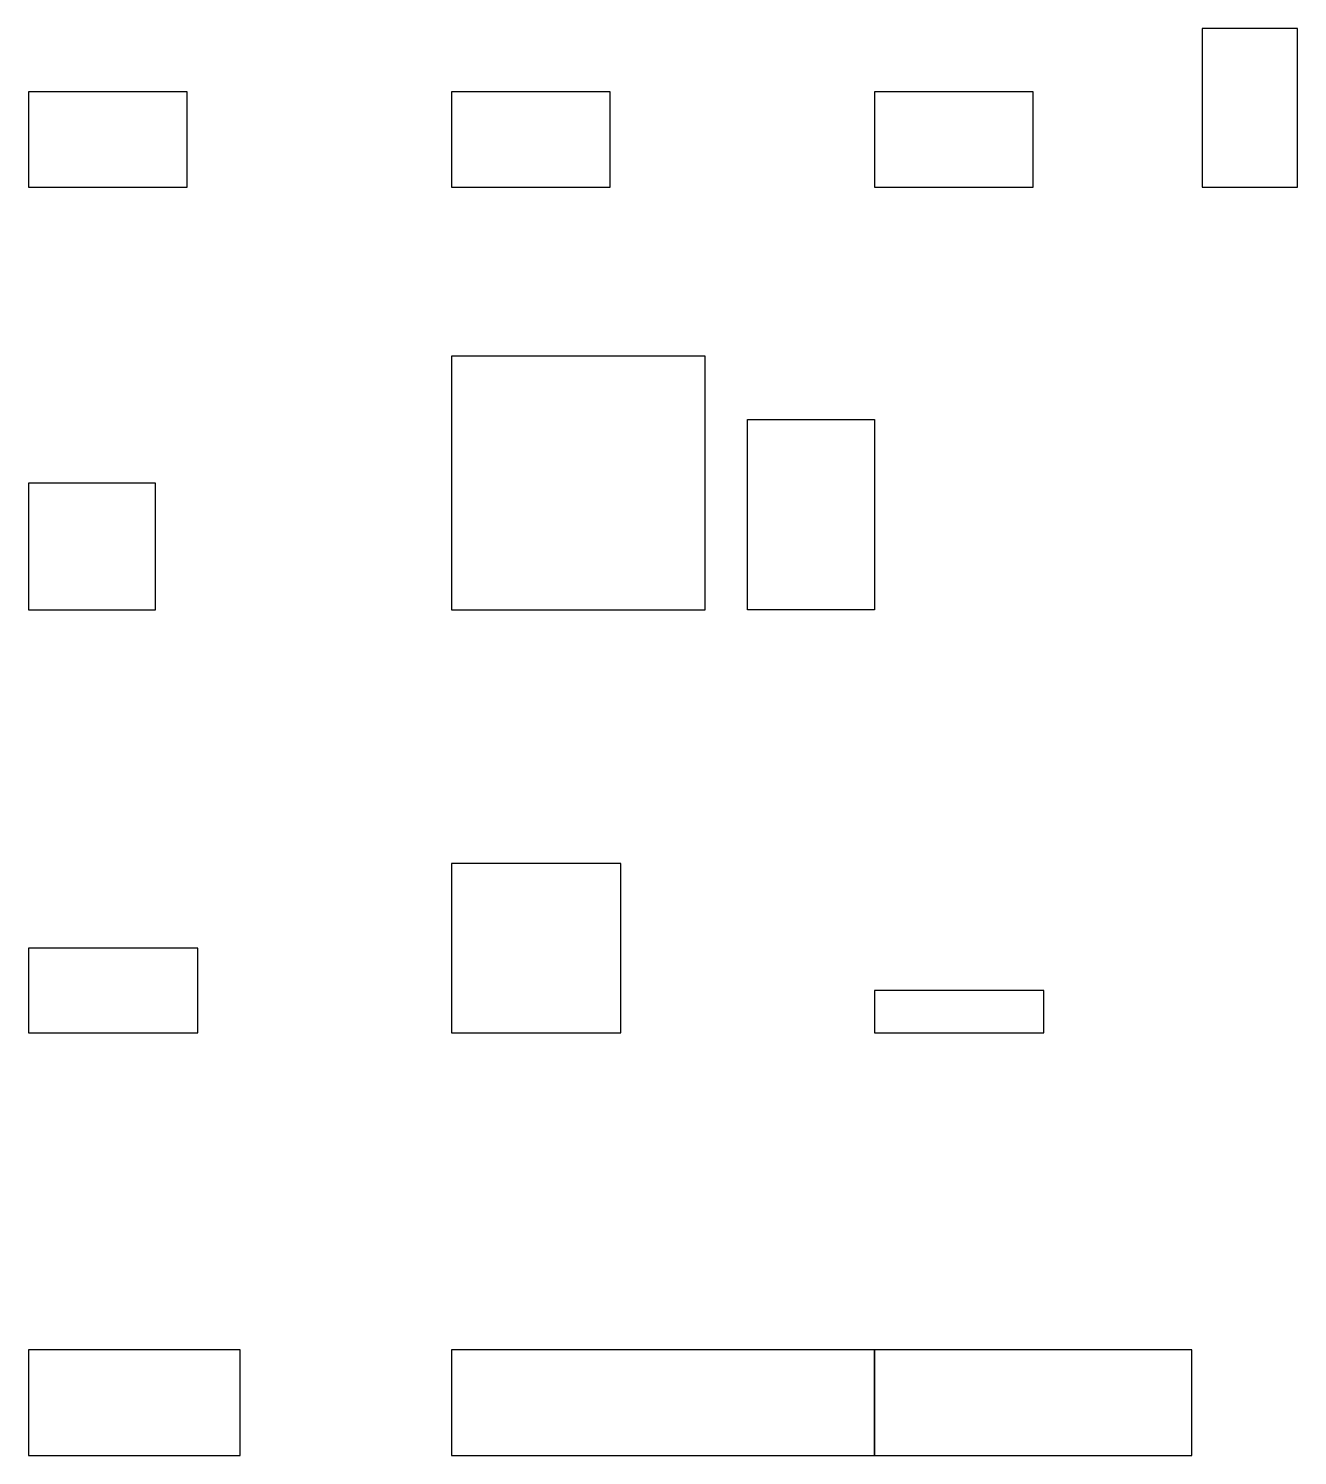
# Model space of a CAD drawing. Header units: metres. Extents: x 0 to 60, y 0 to 67.5.
import ezdxf

# ---------------------------------------------------------------- set-up
doc = ezdxf.new("R2010")
doc.units = ezdxf.units.M

# ---------------------------------------------------------------- blocks, each defined once
blk = doc.blocks.new('X_VARIES')
blk.add_lwpolyline([(0, 0), (10, 0), (10, 5), (0, 5), (0, 0)])
blk = doc.blocks.new('Y_VARIES')
blk.add_lwpolyline([(0, 0), (8, 0), (8, 4), (0, 4), (0, 0)])
blk = doc.blocks.new('BOTH_VARY')
blk.add_lwpolyline([(0, 0), (6, 0), (6, 6), (0, 6), (0, 0)])
blk = doc.blocks.new('CONSISTENT')
blk.add_lwpolyline([(0, 0), (5, 0), (5, 3), (0, 3), (0, 0)])

msp = doc.modelspace()

# ---------------------------------------------------------------- block references
at = {"layer": 'LAYER_A'}
for name, p, xscale, yscale in [('CONSISTENT', (0, 60), 1.5, 1.5), ('CONSISTENT', (20, 60), 1.5, 1.5), ('BOTH_VARY', (20, 40), 2, 2)]:
    msp.add_blockref(name, p, dxfattribs=dict(at, xscale=xscale, yscale=yscale))
for name, p in [('BOTH_VARY', (0, 40)), ('Y_VARIES', (0, 20)), ('X_VARIES', (0, 0))]:
    msp.add_blockref(name, p, dxfattribs=at)
at = {"layer": 'LAYER_A', "yscale": 2}
msp.add_blockref('Y_VARIES', (20, 20), dxfattribs=at)
at = {"layer": 'LAYER_A', "xscale": 2}
msp.add_blockref('X_VARIES', (20, 0), dxfattribs=at)
at = {"layer": 'LAYER_B', "xscale": 1.5, "yscale": 1.5, "rotation": 90}
msp.add_blockref('CONSISTENT', (60, 60), dxfattribs=at)
at = {"layer": 'LAYER_B', "yscale": 1.5}
for name, p, xscale in [('CONSISTENT', (40, 60), 1.5), ('BOTH_VARY', (40, 40), -1)]:
    msp.add_blockref(name, p, dxfattribs=dict(at, xscale=xscale))
at = {"layer": 'LAYER_B', "yscale": 0.5}
msp.add_blockref('Y_VARIES', (40, 20), dxfattribs=at)
at = {"layer": 'LAYER_B', "xscale": 1.5}
msp.add_blockref('X_VARIES', (40, 0), dxfattribs=at)

doc.saveas('drawing.dxf')
